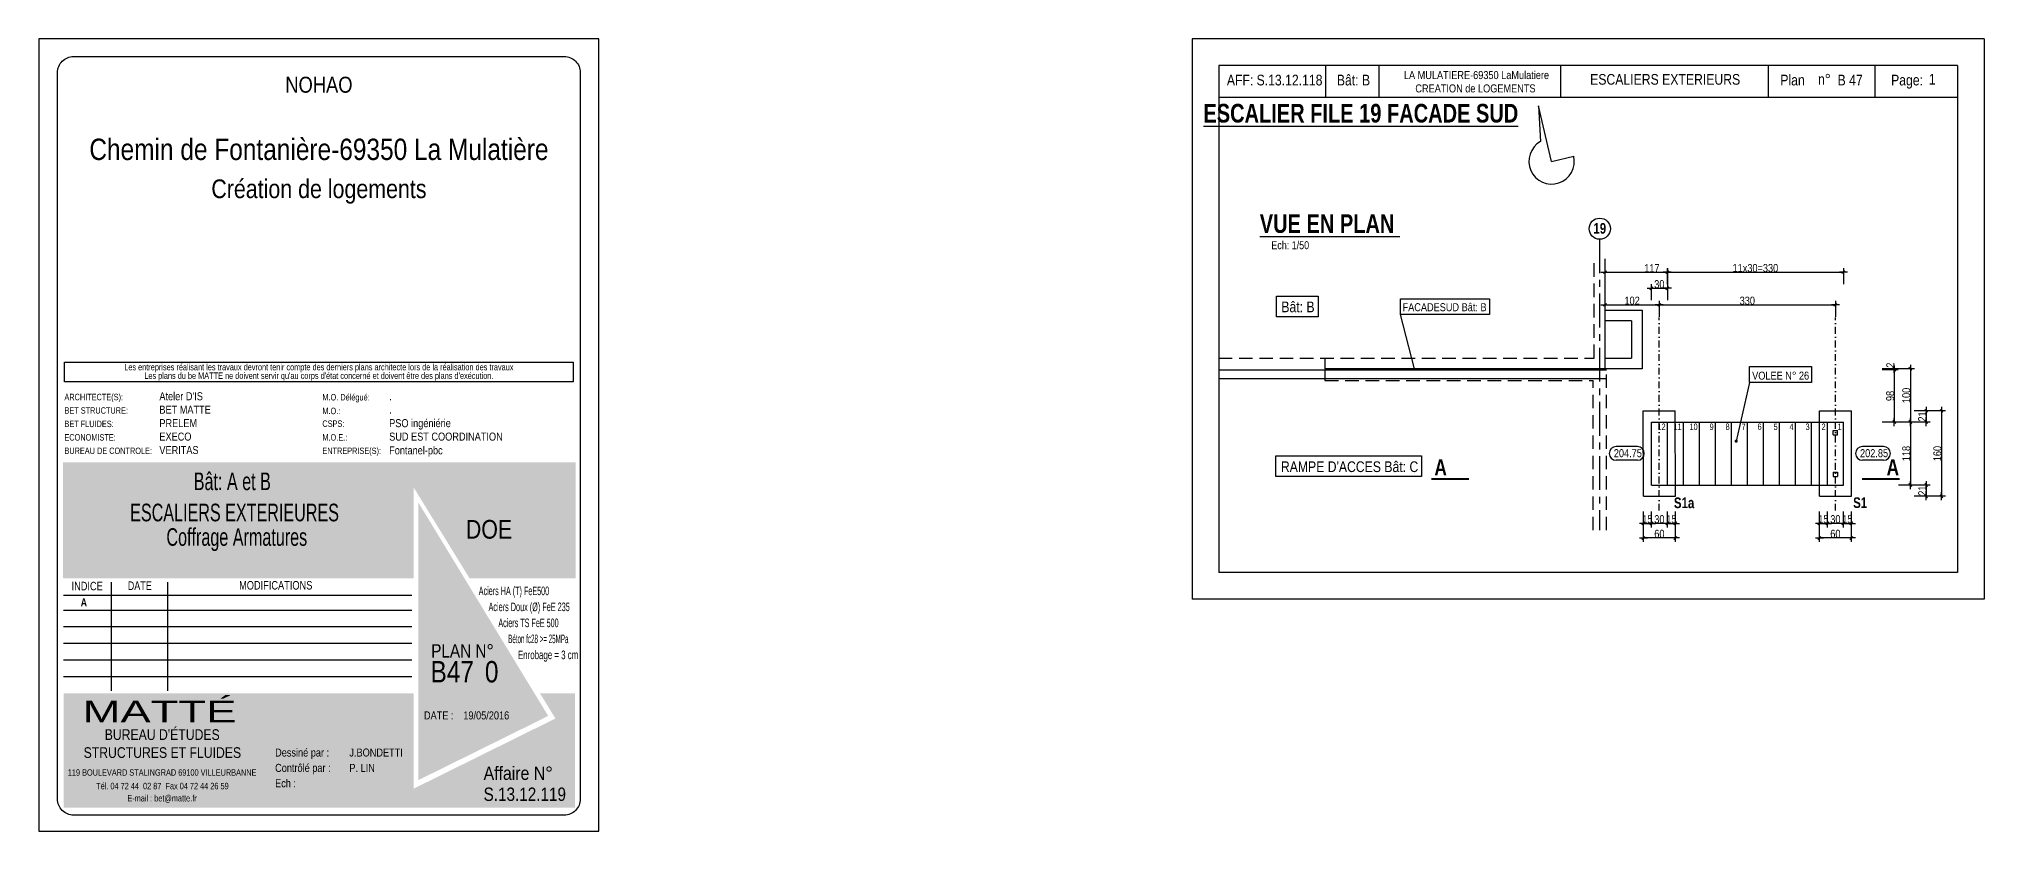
# Model space of a CAD drawing. Header units: millimetres. Extents: x -15218 to -6428, y -10609 to -9124.
# Drawn here: x -15218 to -11571, y -10609 to -9124 of the extents above; entities that cross this region are included whole.
import ezdxf
from ezdxf.enums import TextEntityAlignment as Align

# ---------------------------------------------------------------- set-up
doc = ezdxf.new("R2010")
doc.units = ezdxf.units.MM
for name, pattern in [('AXES', [50.8, 31.75, -6.35, 6.35, -6.35]), ('CACHEx2', [19.05, 12.7, -6.35]), ('TIRETPT2', [12.7, 6.35, -3.175, 0, -3.175])]:
    doc.linetypes.add(name, pattern=pattern)
for name, color, linetype in [('01_cartouche', 7, 'Continuous'), ('01_cote_gen', 4, 'Continuous'), ('01_fenetres', 171, 'Continuous'), ('01_linteaux', 3, 'Continuous'), ('01_murs_coup', 5, 'Continuous'), ('01_texte', 230, 'Continuous'), ('01_tram_axes', 10, 'AXES'), ('AA_COTES', 2, 'Continuous')]:
    doc.layers.add(name, color=color, linetype=linetype)
doc.styles.add('Arial Narrow', font='ARIALN.TTF')
doc.styles.add('arialstyle', font='ARIALN.TTF')
doc.styles.add('cartouche', font='ARIALN.TTF', dxfattribs={"width": 0.01})
doc.styles.add('cartouche1', font='ARIALN.TTF')
doc.styles.add('impact', font='impact.ttf')
doc.styles.add('MATTE_TXT', font='arial.ttf')
doc.styles.add('STYLE2', font='ARIALN.TTF')
doc.styles.add('stylemattecart', font='ARIALN.TTF')
doc.dimstyles.new('JB50', dxfattribs={"dimscale": 0.1, "dimtxt": 150, "dimasz": 15, "dimexe": 0.1, "dimexo": 0.1, "dimgap": 0.09, "dimtad": 1, "dimdec": 1, "dimdsep": 46, "dimtxsty": 'STYLE2', "dimblk1": 'BOND_G', "dimblk2": 'BOND_D', "dimsah": 1, "dimcen": 1.5, "dimdle": 0.01, "dimse1": 1, "dimse2": 1, "dimclrd": 4, "dimclre": 2, "dimclrt": 6, "dimazin": 2, "dimtfac": 2.333333, "dimtdec": 1, "dimtix": 1, "dimtmove": 2, "dimatfit": 3, "dimldrblk": 'BOND_G', "dimfxl": 1, "dimtolj": 1, "dimtzin": 0, "dimarcsym": 0})

# ---------------------------------------------------------------- blocks, each defined once
blk = doc.blocks.new('BOND_G')
at = {"layer": 'AA_COTES', "color": 0}
for p, q in [((5, 0), (-5, 0)), ((1.8, 1.8), (-1.8, -1.8)), ((0, -5), (0, 15))]:
    blk.add_line(p, q, dxfattribs=at)
blk = doc.blocks.new('BOND_D')
at = {"layer": 'AA_COTES', "color": 0}
for p, q in [((5, 0), (-5, 0)), ((-1.8, -1.8), (1.8, 1.8)), ((0, 5), (0, -15))]:
    blk.add_line(p, q, dxfattribs=at)
blk = doc.blocks.new('*D1068')
at = {"layer": '01_cote_gen', "color": 4, "lineweight": -2, "transparency": 16777216}
blk.add_line((-12280.1, -9561.6), (-12166.1, -9561.6), dxfattribs=at)
at = {"layer": 'DEFPOINTS', "color": 0, "transparency": 16777216}
for p in [(-12281.6, -9558.8), (-12164.6, -9561.6), (-12164.6, -9576.7)]:
    blk.add_point(p, dxfattribs=at)
at = {"layer": '01_cote_gen', "color": 4, "lineweight": -2, "transparency": 16777216, "xscale": 1.5, "yscale": 1.5, "zscale": 1.5, "rotation": 180}
blk.add_blockref('BOND_G', (-12281.6, -9561.6), dxfattribs=at)
at = {"layer": '01_cote_gen', "color": 4, "lineweight": -2, "transparency": 16777216, "xscale": 1.5, "yscale": 1.5, "zscale": 1.5}
blk.add_blockref('BOND_D', (-12164.6, -9561.6), dxfattribs=at)
at = {"layer": '01_cote_gen', "color": 6, "transparency": 16777216, "insert": (-12193.5, -9554), "char_height": 15, "attachment_point": 5, "style": 'STYLE2'}
blk.add_mtext('\\A1;117', dxfattribs=at)
blk = doc.blocks.new('*D1069')
at = {"layer": '01_cote_gen', "color": 4, "lineweight": -2, "transparency": 16777216}
blk.add_line((-12193.1, -9591.8), (-12166, -9591.8), dxfattribs=at)
at = {"layer": 'DEFPOINTS', "color": 0, "transparency": 16777216}
for p in [(-12194.6, -9570.6), (-12164.5, -9584.7), (-12164.5, -9591.8)]:
    blk.add_point(p, dxfattribs=at)
at = {"layer": '01_cote_gen', "color": 4, "lineweight": -2, "transparency": 16777216, "xscale": 1.5, "yscale": 1.5, "zscale": 1.5, "rotation": 180}
blk.add_blockref('BOND_G', (-12194.6, -9591.8), dxfattribs=at)
at = {"layer": '01_cote_gen', "color": 4, "lineweight": -2, "transparency": 16777216, "xscale": 1.5, "yscale": 1.5, "zscale": 1.5}
blk.add_blockref('BOND_D', (-12164.5, -9591.8), dxfattribs=at)
at = {"layer": '01_cote_gen', "color": 6, "transparency": 16777216, "insert": (-12179.6, -9584.2), "char_height": 15, "attachment_point": 5, "style": 'STYLE2'}
blk.add_mtext('\\A1;30', dxfattribs=at)
blk = doc.blocks.new('*D1070')
at = {"layer": '01_cote_gen', "color": 4, "lineweight": -2, "transparency": 16777216}
blk.add_line((-12163, -9561.6), (-11836, -9561.6), dxfattribs=at)
at = {"layer": 'DEFPOINTS', "color": 0, "transparency": 16777216}
for p in [(-11834.5, -9561.6), (-12164.5, -9614.5), (-11834.5, -9737.1)]:
    blk.add_point(p, dxfattribs=at)
at = {"layer": '01_cote_gen', "color": 4, "lineweight": -2, "transparency": 16777216, "xscale": 1.5, "yscale": 1.5, "zscale": 1.5, "rotation": 180}
blk.add_blockref('BOND_G', (-12164.5, -9561.6), dxfattribs=at)
at = {"layer": '01_cote_gen', "color": 4, "lineweight": -2, "transparency": 16777216, "xscale": 1.5, "yscale": 1.5, "zscale": 1.5}
blk.add_blockref('BOND_D', (-11834.5, -9561.6), dxfattribs=at)
at = {"layer": '01_cote_gen', "color": 6, "transparency": 16777216, "insert": (-11999.5, -9553.9), "char_height": 15, "attachment_point": 5, "style": 'STYLE2'}
blk.add_mtext('\\A1;11x30=330', dxfattribs=at)
blk = doc.blocks.new('*D1071')
at = {"layer": '01_cote_gen', "color": 4, "lineweight": -2, "transparency": 16777216}
blk.add_line((-11708.8, -9744.1), (-11708.8, -9841.1), dxfattribs=at)
at = {"layer": 'DEFPOINTS', "color": 0, "transparency": 16777216}
for p in [(-12158.2, -9742.6), (-11761.6, -9842.6), (-11708.8, -9842.6)]:
    blk.add_point(p, dxfattribs=at)
at = {"layer": '01_cote_gen', "color": 4, "lineweight": -2, "transparency": 16777216, "xscale": 1.5, "yscale": 1.5, "zscale": 1.5}
for name, p, rotation in [('BOND_G', (-11708.8, -9742.6), 90), ('BOND_D', (-11708.8, -9842.6), 270)]:
    blk.add_blockref(name, p, dxfattribs=dict(at, rotation=rotation))
at = {"layer": '01_cote_gen', "color": 6, "transparency": 16777216, "insert": (-11716.5, -9792.6), "char_height": 15, "attachment_point": 5, "rotation": 90, "style": 'STYLE2'}
blk.add_mtext('\\A1;100', dxfattribs=at)
blk = doc.blocks.new('*D1072')
at = {"layer": '01_cote_gen', "color": 4, "lineweight": -2, "transparency": 16777216}
blk.add_line((-11708.8, -9844.1), (-11708.8, -9959.1), dxfattribs=at)
at = {"layer": 'DEFPOINTS', "color": 0, "transparency": 16777216}
for p in [(-11731.3, -9842.6), (-11731.3, -9960.6), (-11708.8, -9960.6)]:
    blk.add_point(p, dxfattribs=at)
at = {"layer": '01_cote_gen', "color": 4, "lineweight": -2, "transparency": 16777216, "xscale": 1.5, "yscale": 1.5, "zscale": 1.5}
for name, p, rotation in [('BOND_G', (-11708.8, -9842.6), 90), ('BOND_D', (-11708.8, -9960.6), 270)]:
    blk.add_blockref(name, p, dxfattribs=dict(at, rotation=rotation))
at = {"layer": '01_cote_gen', "color": 6, "transparency": 16777216, "insert": (-11716.5, -9901.6), "char_height": 15, "attachment_point": 5, "rotation": 90, "style": 'STYLE2'}
blk.add_mtext('\\A1;118', dxfattribs=at)
blk = doc.blocks.new('*D1073')
at = {"layer": '01_cote_gen', "color": 4, "lineweight": -2, "transparency": 16777216}
for p, q in [((-11739.1, -9741.1), (-11739.1, -9739.6)), ((-11739.1, -9744.6), (-11739.1, -9742.6)), ((-11739.1, -9746.1), (-11739.1, -9747.6))]:
    blk.add_line(p, q, dxfattribs=at)
at = {"layer": 'DEFPOINTS', "color": 0, "transparency": 16777216}
for p in [(-12225.2, -9744.6), (-12198.3, -9742.6), (-11739.1, -9742.6)]:
    blk.add_point(p, dxfattribs=at)
at = {"layer": '01_cote_gen', "color": 4, "lineweight": -2, "transparency": 16777216, "xscale": 1.5, "yscale": 1.5, "zscale": 1.5}
for name, p, rotation in [('BOND_D', (-11739.1, -9742.6), 270), ('BOND_G', (-11739.1, -9744.6), 90)]:
    blk.add_blockref(name, p, dxfattribs=dict(at, rotation=rotation))
at = {"layer": '01_cote_gen', "color": 6, "transparency": 16777216, "insert": (-11746.6, -9735.9), "char_height": 15, "attachment_point": 5, "rotation": 90, "style": 'STYLE2'}
blk.add_mtext('\\A1;2', dxfattribs=at)
blk = doc.blocks.new('*D1074')
at = {"layer": '01_cote_gen', "color": 4, "lineweight": -2, "transparency": 16777216}
blk.add_line((-11739.1, -9746.1), (-11739.1, -9841.1), dxfattribs=at)
at = {"layer": 'DEFPOINTS', "color": 0, "transparency": 16777216}
for p in [(-11761.6, -9744.6), (-11761.6, -9842.6), (-11739.1, -9842.6)]:
    blk.add_point(p, dxfattribs=at)
at = {"layer": '01_cote_gen', "color": 4, "lineweight": -2, "transparency": 16777216, "xscale": 1.5, "yscale": 1.5, "zscale": 1.5}
for name, p, rotation in [('BOND_G', (-11739.1, -9744.6), 90), ('BOND_D', (-11739.1, -9842.6), 270)]:
    blk.add_blockref(name, p, dxfattribs=dict(at, rotation=rotation))
at = {"layer": '01_cote_gen', "color": 6, "transparency": 16777216, "insert": (-11746.7, -9793.6), "char_height": 15, "attachment_point": 5, "rotation": 90, "style": 'STYLE2'}
blk.add_mtext('\\A1;98', dxfattribs=at)
blk = doc.blocks.new('*D1102')
at = {"layer": '01_cote_gen', "color": 4, "lineweight": -2, "transparency": 16777216}
blk.add_line((-12280.1, -9622.7), (-12181.1, -9622.7), dxfattribs=at)
at = {"layer": 'DEFPOINTS', "color": 0, "transparency": 16777216}
for p in [(-12281.6, -9617.1), (-12179.6, -9622.7), (-12179.6, -9646.3)]:
    blk.add_point(p, dxfattribs=at)
at = {"layer": '01_cote_gen', "color": 4, "lineweight": -2, "transparency": 16777216, "xscale": 1.5, "yscale": 1.5, "zscale": 1.5, "rotation": 180}
blk.add_blockref('BOND_G', (-12281.6, -9622.7), dxfattribs=at)
at = {"layer": '01_cote_gen', "color": 4, "lineweight": -2, "transparency": 16777216, "xscale": 1.5, "yscale": 1.5, "zscale": 1.5}
blk.add_blockref('BOND_D', (-12179.6, -9622.7), dxfattribs=at)
at = {"layer": '01_cote_gen', "color": 6, "transparency": 16777216, "insert": (-12230.6, -9615.1), "char_height": 15, "attachment_point": 5, "style": 'STYLE2'}
blk.add_mtext('\\A1;102', dxfattribs=at)
blk = doc.blocks.new('*D1103')
at = {"layer": '01_cote_gen', "color": 4, "lineweight": -2, "transparency": 16777216}
blk.add_line((-12178.1, -9622.7), (-11851, -9622.7), dxfattribs=at)
at = {"layer": 'DEFPOINTS', "color": 0, "transparency": 16777216}
for p in [(-11849.5, -9622.7), (-12179.6, -9645.2), (-11849.5, -9646.3)]:
    blk.add_point(p, dxfattribs=at)
at = {"layer": '01_cote_gen', "color": 4, "lineweight": -2, "transparency": 16777216, "xscale": 1.5, "yscale": 1.5, "zscale": 1.5, "rotation": 180}
blk.add_blockref('BOND_G', (-12179.6, -9622.7), dxfattribs=at)
at = {"layer": '01_cote_gen', "color": 4, "lineweight": -2, "transparency": 16777216, "xscale": 1.5, "yscale": 1.5, "zscale": 1.5}
blk.add_blockref('BOND_D', (-11849.5, -9622.7), dxfattribs=at)
at = {"layer": '01_cote_gen', "color": 6, "transparency": 16777216, "insert": (-12014.6, -9615.1), "char_height": 15, "attachment_point": 5, "style": 'STYLE2'}
blk.add_mtext('\\A1;330', dxfattribs=at)
blk = doc.blocks.new('*D1104')
at = {"layer": '01_cote_gen', "color": 4, "lineweight": -2, "transparency": 16777216}
blk.add_line((-11836, -10032.4), (-11863, -10032.4), dxfattribs=at)
at = {"layer": 'DEFPOINTS', "color": 0, "transparency": 16777216}
for p in [(-11864.5, -9942.9), (-11834.5, -9942.9), (-11864.5, -10032.4)]:
    blk.add_point(p, dxfattribs=at)
at = {"layer": '01_cote_gen', "color": 4, "lineweight": -2, "transparency": 16777216, "xscale": 1.5, "yscale": 1.5, "zscale": 1.5, "rotation": 180}
blk.add_blockref('BOND_D', (-11864.5, -10032.4), dxfattribs=at)
at = {"layer": '01_cote_gen', "color": 4, "lineweight": -2, "transparency": 16777216, "xscale": 1.5, "yscale": 1.5, "zscale": 1.5}
blk.add_blockref('BOND_G', (-11834.5, -10032.4), dxfattribs=at)
at = {"layer": '01_cote_gen', "color": 6, "transparency": 16777216, "insert": (-11849.5, -10024.7), "char_height": 15, "attachment_point": 5, "style": 'STYLE2'}
blk.add_mtext('\\A1;30', dxfattribs=at)
blk = doc.blocks.new('*D1105')
at = {"layer": '01_cote_gen', "color": 4, "lineweight": -2, "transparency": 16777216}
blk.add_line((-11821, -10059.8), (-11878, -10059.8), dxfattribs=at)
at = {"layer": 'DEFPOINTS', "color": 0, "transparency": 16777216}
for p in [(-11879.5, -10041.5), (-11879.5, -10059.8), (-11819.5, -10041.5)]:
    blk.add_point(p, dxfattribs=at)
at = {"layer": '01_cote_gen', "color": 4, "lineweight": -2, "transparency": 16777216, "xscale": 1.5, "yscale": 1.5, "zscale": 1.5, "rotation": 180}
blk.add_blockref('BOND_D', (-11879.5, -10059.8), dxfattribs=at)
at = {"layer": '01_cote_gen', "color": 4, "lineweight": -2, "transparency": 16777216, "xscale": 1.5, "yscale": 1.5, "zscale": 1.5}
blk.add_blockref('BOND_G', (-11819.5, -10059.8), dxfattribs=at)
at = {"layer": '01_cote_gen', "color": 6, "transparency": 16777216, "insert": (-11849.5, -10052.1), "char_height": 15, "attachment_point": 5, "style": 'STYLE2'}
blk.add_mtext('\\A1;60', dxfattribs=at)
blk = doc.blocks.new('*D1106')
at = {"layer": '01_cote_gen', "color": 4, "lineweight": -2, "transparency": 16777216}
for p, q in [((-11836, -10032.4), (-11837.5, -10032.4)), ((-11834.5, -10032.4), (-11819.5, -10032.4)), ((-11818, -10032.4), (-11816.5, -10032.4))]:
    blk.add_line(p, q, dxfattribs=at)
at = {"layer": 'DEFPOINTS', "color": 0, "transparency": 16777216}
for p in [(-11834.5, -9942.9), (-11819.5, -9942.9), (-11819.5, -10032.4)]:
    blk.add_point(p, dxfattribs=at)
at = {"layer": '01_cote_gen', "color": 4, "lineweight": -2, "transparency": 16777216, "xscale": 1.5, "yscale": 1.5, "zscale": 1.5}
blk.add_blockref('BOND_G', (-11834.5, -10032.4), dxfattribs=at)
at = {"layer": '01_cote_gen', "color": 4, "lineweight": -2, "transparency": 16777216, "xscale": 1.5, "yscale": 1.5, "zscale": 1.5, "rotation": 180}
blk.add_blockref('BOND_D', (-11819.5, -10032.4), dxfattribs=at)
at = {"layer": '01_cote_gen', "color": 6, "transparency": 16777216, "insert": (-11827, -10024.7), "char_height": 15, "attachment_point": 5, "style": 'STYLE2'}
blk.add_mtext('\\A1;15', dxfattribs=at)
blk = doc.blocks.new('*D1107')
at = {"layer": '01_cote_gen', "color": 4, "lineweight": -2, "transparency": 16777216}
for p, q in [((-11881, -10032.4), (-11882.5, -10032.4)), ((-11879.5, -10032.4), (-11864.5, -10032.4)), ((-11863, -10032.4), (-11861.5, -10032.4))]:
    blk.add_line(p, q, dxfattribs=at)
at = {"layer": 'DEFPOINTS', "color": 0, "transparency": 16777216}
for p in [(-11879.5, -9942.9), (-11864.5, -9935.7), (-11864.5, -10032.4)]:
    blk.add_point(p, dxfattribs=at)
at = {"layer": '01_cote_gen', "color": 4, "lineweight": -2, "transparency": 16777216, "xscale": 1.5, "yscale": 1.5, "zscale": 1.5}
blk.add_blockref('BOND_G', (-11879.5, -10032.4), dxfattribs=at)
at = {"layer": '01_cote_gen', "color": 4, "lineweight": -2, "transparency": 16777216, "xscale": 1.5, "yscale": 1.5, "zscale": 1.5, "rotation": 180}
blk.add_blockref('BOND_D', (-11864.5, -10032.4), dxfattribs=at)
at = {"layer": '01_cote_gen', "color": 6, "transparency": 16777216, "insert": (-11872, -10024.7), "char_height": 15, "attachment_point": 5, "style": 'STYLE2'}
blk.add_mtext('\\A1;15', dxfattribs=at)
blk = doc.blocks.new('*D1108')
at = {"layer": '01_cote_gen', "color": 4, "lineweight": -2, "transparency": 16777216}
blk.add_line((-12166, -10032.4), (-12193, -10032.4), dxfattribs=at)
at = {"layer": 'DEFPOINTS', "color": 0, "transparency": 16777216}
for p in [(-12194.5, -9942.9), (-12164.5, -9942.9), (-12194.5, -10032.4)]:
    blk.add_point(p, dxfattribs=at)
at = {"layer": '01_cote_gen', "color": 4, "lineweight": -2, "transparency": 16777216, "xscale": 1.5, "yscale": 1.5, "zscale": 1.5, "rotation": 180}
blk.add_blockref('BOND_D', (-12194.5, -10032.4), dxfattribs=at)
at = {"layer": '01_cote_gen', "color": 4, "lineweight": -2, "transparency": 16777216, "xscale": 1.5, "yscale": 1.5, "zscale": 1.5}
blk.add_blockref('BOND_G', (-12164.5, -10032.4), dxfattribs=at)
at = {"layer": '01_cote_gen', "color": 6, "transparency": 16777216, "insert": (-12179.5, -10024.7), "char_height": 15, "attachment_point": 5, "style": 'STYLE2'}
blk.add_mtext('\\A1;30', dxfattribs=at)
blk = doc.blocks.new('*D1109')
at = {"layer": '01_cote_gen', "color": 4, "lineweight": -2, "transparency": 16777216}
blk.add_line((-12151, -10059.8), (-12208, -10059.8), dxfattribs=at)
at = {"layer": 'DEFPOINTS', "color": 0, "transparency": 16777216}
for p in [(-12209.5, -10041.5), (-12209.5, -10059.8), (-12149.5, -10041.5)]:
    blk.add_point(p, dxfattribs=at)
at = {"layer": '01_cote_gen', "color": 4, "lineweight": -2, "transparency": 16777216, "xscale": 1.5, "yscale": 1.5, "zscale": 1.5, "rotation": 180}
blk.add_blockref('BOND_D', (-12209.5, -10059.8), dxfattribs=at)
at = {"layer": '01_cote_gen', "color": 4, "lineweight": -2, "transparency": 16777216, "xscale": 1.5, "yscale": 1.5, "zscale": 1.5}
blk.add_blockref('BOND_G', (-12149.5, -10059.8), dxfattribs=at)
at = {"layer": '01_cote_gen', "color": 6, "transparency": 16777216, "insert": (-12179.5, -10052.1), "char_height": 15, "attachment_point": 5, "style": 'STYLE2'}
blk.add_mtext('\\A1;60', dxfattribs=at)
blk = doc.blocks.new('*D1110')
at = {"layer": '01_cote_gen', "color": 4, "lineweight": -2, "transparency": 16777216}
for p, q in [((-12166, -10032.4), (-12167.5, -10032.4)), ((-12164.5, -10032.4), (-12149.5, -10032.4)), ((-12148, -10032.4), (-12146.5, -10032.4))]:
    blk.add_line(p, q, dxfattribs=at)
at = {"layer": 'DEFPOINTS', "color": 0, "transparency": 16777216}
for p in [(-12164.5, -9942.9), (-12149.5, -9942.9), (-12149.5, -10032.4)]:
    blk.add_point(p, dxfattribs=at)
at = {"layer": '01_cote_gen', "color": 4, "lineweight": -2, "transparency": 16777216, "xscale": 1.5, "yscale": 1.5, "zscale": 1.5}
blk.add_blockref('BOND_G', (-12164.5, -10032.4), dxfattribs=at)
at = {"layer": '01_cote_gen', "color": 4, "lineweight": -2, "transparency": 16777216, "xscale": 1.5, "yscale": 1.5, "zscale": 1.5, "rotation": 180}
blk.add_blockref('BOND_D', (-12149.5, -10032.4), dxfattribs=at)
at = {"layer": '01_cote_gen', "color": 6, "transparency": 16777216, "insert": (-12157, -10024.7), "char_height": 15, "attachment_point": 5, "style": 'STYLE2'}
blk.add_mtext('\\A1;15', dxfattribs=at)
blk = doc.blocks.new('*D1111')
at = {"layer": '01_cote_gen', "color": 4, "lineweight": -2, "transparency": 16777216}
for p, q in [((-12211, -10032.4), (-12212.5, -10032.4)), ((-12209.5, -10032.4), (-12194.5, -10032.4)), ((-12193, -10032.4), (-12191.5, -10032.4))]:
    blk.add_line(p, q, dxfattribs=at)
at = {"layer": 'DEFPOINTS', "color": 0, "transparency": 16777216}
for p in [(-12209.5, -9942.9), (-12194.5, -9935.7), (-12194.5, -10032.4)]:
    blk.add_point(p, dxfattribs=at)
at = {"layer": '01_cote_gen', "color": 4, "lineweight": -2, "transparency": 16777216, "xscale": 1.5, "yscale": 1.5, "zscale": 1.5}
blk.add_blockref('BOND_G', (-12209.5, -10032.4), dxfattribs=at)
at = {"layer": '01_cote_gen', "color": 4, "lineweight": -2, "transparency": 16777216, "xscale": 1.5, "yscale": 1.5, "zscale": 1.5, "rotation": 180}
blk.add_blockref('BOND_D', (-12194.5, -10032.4), dxfattribs=at)
at = {"layer": '01_cote_gen', "color": 6, "transparency": 16777216, "insert": (-12202, -10024.7), "char_height": 15, "attachment_point": 5, "style": 'STYLE2'}
blk.add_mtext('\\A1;15', dxfattribs=at)
blk = doc.blocks.new('*D1112')
at = {"layer": '01_cote_gen', "color": 4, "lineweight": -2, "transparency": 16777216}
blk.add_line((-11679.2, -9823.1), (-11679.2, -9841.1), dxfattribs=at)
at = {"layer": 'DEFPOINTS', "color": 0, "transparency": 16777216}
for p in [(-11844.5, -9821.6), (-11844.5, -9842.6), (-11679.2, -9842.6)]:
    blk.add_point(p, dxfattribs=at)
at = {"layer": '01_cote_gen', "color": 4, "lineweight": -2, "transparency": 16777216, "xscale": 1.5, "yscale": 1.5, "zscale": 1.5}
for name, p, rotation in [('BOND_G', (-11679.2, -9821.6), 90), ('BOND_D', (-11679.2, -9842.6), 270)]:
    blk.add_blockref(name, p, dxfattribs=dict(at, rotation=rotation))
at = {"layer": '01_cote_gen', "color": 6, "transparency": 16777216, "insert": (-11686.7, -9832.1), "char_height": 15, "attachment_point": 5, "rotation": 90, "style": 'STYLE2'}
blk.add_mtext('\\A1;21', dxfattribs=at)
blk = doc.blocks.new('*D1113')
at = {"layer": '01_cote_gen', "color": 4, "lineweight": -2, "transparency": 16777216}
blk.add_line((-11679.2, -9962.1), (-11679.2, -9980.1), dxfattribs=at)
at = {"layer": 'DEFPOINTS', "color": 0, "transparency": 16777216}
for p in [(-11839.4, -9960.6), (-11839.4, -9981.6), (-11679.2, -9981.6)]:
    blk.add_point(p, dxfattribs=at)
at = {"layer": '01_cote_gen', "color": 4, "lineweight": -2, "transparency": 16777216, "xscale": 1.5, "yscale": 1.5, "zscale": 1.5}
for name, p, rotation in [('BOND_G', (-11679.2, -9960.6), 90), ('BOND_D', (-11679.2, -9981.6), 270)]:
    blk.add_blockref(name, p, dxfattribs=dict(at, rotation=rotation))
at = {"layer": '01_cote_gen', "color": 6, "transparency": 16777216, "insert": (-11686.7, -9971.1), "char_height": 15, "attachment_point": 5, "rotation": 90, "style": 'STYLE2'}
blk.add_mtext('\\A1;21', dxfattribs=at)
blk = doc.blocks.new('*D1114')
at = {"layer": '01_cote_gen', "color": 4, "lineweight": -2, "transparency": 16777216}
blk.add_line((-11650.5, -9823.1), (-11650.5, -9980.1), dxfattribs=at)
at = {"layer": 'DEFPOINTS', "color": 0, "transparency": 16777216}
for p in [(-11671.7, -9821.6), (-11671.7, -9981.6), (-11650.5, -9981.6)]:
    blk.add_point(p, dxfattribs=at)
at = {"layer": '01_cote_gen', "color": 4, "lineweight": -2, "transparency": 16777216, "xscale": 1.5, "yscale": 1.5, "zscale": 1.5}
for name, p, rotation in [('BOND_G', (-11650.5, -9821.6), 90), ('BOND_D', (-11650.5, -9981.6), 270)]:
    blk.add_blockref(name, p, dxfattribs=dict(at, rotation=rotation))
at = {"layer": '01_cote_gen', "color": 6, "transparency": 16777216, "insert": (-11658.2, -9901.6), "char_height": 15, "attachment_point": 5, "rotation": 90, "style": 'STYLE2'}
blk.add_mtext('\\A1;160', dxfattribs=at)

msp = doc.modelspace()

# ---------------------------------------------------------------- hatches: boundary and pattern name
at = {"layer": '01_cartouche', "linetype": 'Continuous'}
h = msp.add_hatch(color=9, dxfattribs=at)
h.dxf.hatch_style = 2
h.paths.add_polyline_path([(-14211.26, -9917.97), (-15172.51, -9917.97), (-15172.51, -10135.47), (-14515.01, -10135.47), (-14515.01, -9965.16), (-14410.2, -10135.47), (-14211.26, -10135.47)])
h.paths.add_polyline_path([(-15118.67, -9939.22), (-14575.58, -9939.22), (-14575.58, -10110.85), (-15118.67, -10110.85)], flags=24)
h.paths.add_polyline_path([(-14391.61, -10018.46), (-14272.65, -10018.46), (-14272.65, -10000.46), (-14391.61, -10000.46)], flags=24)
h.paths.add_polyline_path([(-14392.37, -9999.56), (-14273.41, -9999.56), (-14273.41, -9981.56), (-14392.37, -9981.56)], flags=24)
h.paths.add_polyline_path([(-14393.94, -9984.35), (-14232.5, -9984.35), (-14232.5, -9956.93), (-14393.94, -9956.93)], flags=24)
h.paths.add_polyline_path([(-14393.94, -9962.42), (-14252.73, -9962.42), (-14252.73, -9934.99), (-14393.94, -9934.99)], flags=24)
h = msp.add_hatch(color=1, dxfattribs=at)
h.dxf.hatch_style = 2
h.paths.add_polyline_path([(-14506.12, -9993.61), (-14506.12, -10513.76), (-14262.79, -10393.47)])
h.paths.add_polyline_path([(-14486.57, -10344.94), (-14358.51, -10343.88), (-14358.82, -10305.77), (-14486.88, -10306.82)], flags=24)
h.paths.add_polyline_path([(-14494.23, -10406.76), (-14237.85, -10405.45), (-14238.16, -10344.18), (-14494.55, -10345.49)], flags=9)
h = msp.add_hatch(color=8, dxfattribs=at)
h.dxf.hatch_style = 2
h.paths.add_polyline_path([(-14212.67, -10350.78), (-14278.39, -10350.78), (-14249.3, -10398.2), (-14514.8, -10529.69), (-14514.8, -10350.78), (-15171.11, -10350.78), (-15171.11, -10565.65), (-14212.67, -10565.65)])
h.paths.add_polyline_path([(-14369.75, -10520.17), (-14227.64, -10520.17), (-14227.64, -10481.42), (-14369.75, -10481.42)], flags=24)
h.paths.add_polyline_path([(-15166.99, -10408.25), (-14805.5, -10408.25), (-14805.5, -10562.26), (-15166.99, -10562.26)], flags=24)
h.paths.add_polyline_path([(-15145.96, -10415.95), (-14602.67, -10415.95), (-14602.67, -10354.45), (-15145.96, -10354.45)], flags=24)
h.paths.add_polyline_path([(-14727.64, -10473.78), (-14672.49, -10473.78), (-14672.49, -10442.88), (-14727.64, -10442.88)], flags=24)
h.paths.add_polyline_path([(-14370.88, -10558.99), (-14224.32, -10558.99), (-14224.32, -10520.69), (-14370.88, -10520.69)], flags=24)
h.paths.add_polyline_path([(-14624.77, -10554.27), (-14570.07, -10554.27), (-14570.07, -10523.36), (-14624.77, -10523.36)], flags=24)
h.paths.add_polyline_path([(-14626.49, -10516.64), (-14571.79, -10516.64), (-14571.79, -10485.73), (-14626.49, -10485.73)], flags=24)
h.paths.add_polyline_path([(-14725.45, -10553.99), (-14666.59, -10553.99), (-14666.59, -10523.08), (-14725.45, -10523.08)], flags=24)
h.paths.add_polyline_path([(-14718.26, -10515.63), (-14666.03, -10515.63), (-14666.03, -10484.72), (-14718.26, -10484.72)], flags=24)
h.paths.add_polyline_path([(-14627.61, -10436.8), (-14575.95, -10436.8), (-14575.95, -10405.89), (-14627.61, -10405.89)], flags=24)
h.paths.add_polyline_path([(-14715.3, -10434.3), (-14668.36, -10434.3), (-14668.36, -10403.39), (-14715.3, -10403.39)], flags=24)
h.paths.add_polyline_path([(-14729.99, -10395.48), (-14666.97, -10395.48), (-14666.97, -10364.57), (-14729.99, -10364.57)], flags=8)
h.paths.add_polyline_path([(-14626.28, -10396.27), (-14579, -10396.27), (-14579, -10365.36), (-14626.28, -10365.36)], flags=24)
h.paths.add_polyline_path([(-14625.34, -10475.85), (-14573.11, -10475.85), (-14573.11, -10444.94), (-14625.34, -10444.94)], flags=24)

# ---------------------------------------------------------------- linework, layer by layer
at = {"layer": '01_cartouche', "color": 254, "linetype": 'Continuous'}
for p, q in [((-15171.26, -10166.99), (-14518.68, -10166.99)), ((-15082.36, -10142.68), (-15082.36, -10346.09)), ((-14976.76, -10142.68), (-14976.76, -10346.09)), ((-15171.26, -10194.87), (-14518.68, -10194.87)), ((-15171.26, -10225.98), (-14518.68, -10225.98)), ((-15171.26, -10257.09), (-14518.68, -10257.09)), ((-15171.26, -10288.19), (-14518.68, -10288.19)), ((-15171.26, -10319.3), (-14518.68, -10319.3))]:
    msp.add_line(p, q, dxfattribs=at)
at = {"layer": '01_cartouche', "linetype": 'Continuous'}
msp.add_lwpolyline([(-14167.69, -10609.3), (-14167.69, -9124.3), (-15217.69, -9124.3), (-15217.69, -10609.3)], close=True, dxfattribs=at)
at = {"layer": '01_cartouche', "color": 7, "linetype": 'Continuous'}
msp.add_lwpolyline([(-14202.69, -10549.3, -0.4142136), (-14232.69, -10579.3), (-15152.68, -10579.3, -0.4142136), (-15182.68, -10549.3), (-15182.68, -9187.3, -0.4142136), (-15152.68, -9157.3), (-14232.69, -9157.3, -0.4142136), (-14202.69, -9187.3), (-14202.69, -10549.3)], format="xyb", dxfattribs=at)
at = {"layer": '01_cartouche', "color": 7}
msp.add_lwpolyline([(-14215.75, -9767.02), (-15169.85, -9767.02), (-15169.85, -9729.97), (-14215.75, -9729.97)], close=True, dxfattribs=at)
at = {"layer": '01_fenetres', "ltscale": 30}
for p, q in [((-13005.69, -9174.3), (-13005.69, -10124.3)), ((-11620.69, -9174.3), (-13005.69, -9174.3)), ((-12805.69, -9174.3), (-12805.69, -9234.3)), ((-12705.19, -9174.3), (-12705.19, -9234.3)), ((-12365.01, -9174.3), (-12365.01, -9234.3)), ((-11974.82, -9234.3), (-11974.82, -9174.3)), ((-11774.82, -9234.3), (-11774.82, -9174.3)), ((-11620.69, -9174.3), (-11620.69, -10124.3)), ((-11620.69, -9234.3), (-13005.69, -9234.3)), ((-11620.69, -10124.3), (-13005.69, -10124.3))]:
    msp.add_line(p, q, dxfattribs=at)
at = {"layer": '01_linteaux', "linetype": 'CACHEx2', "ltscale": 2}
for p, q in [((-12301.58, -9722.59), (-12301.58, -9535.42)), ((-13005.69, -9722.59), (-12301.58, -9722.59)), ((-12806.58, -9764.59), (-12303.61, -9764.59)), ((-12303.44, -10045.29), (-12303.61, -9764.59)), ((-12278.44, -10045.29), (-12278.63, -9744.59))]:
    msp.add_line(p, q, dxfattribs=at)
at = {"layer": '01_murs_coup', "color": 2, "ltscale": 2}
for p, q in [((-12281.58, -9536.29), (-12281.58, -9742.59)), ((-12281.58, -9632.59), (-12211.58, -9632.59)), ((-12231.58, -9652.59), (-12281.58, -9652.59)), ((-12231.67, -9652.6), (-12231.67, -9722.6)), ((-12231.67, -9652.6), (-12231.67, -9722.6)), ((-12211.58, -9632.59), (-12211.58, -9742.59)), ((-12806.58, -9722.59), (-12806.58, -9742.59)), ((-12281.58, -9722.59), (-12231.58, -9722.59)), ((-13005.69, -9744.59), (-12806.58, -9744.59)), ((-13005.69, -9760.59), (-12278.63, -9760.59)), ((-12211.47, -9742.6), (-12806.67, -9742.6)), ((-12211.47, -9742.6), (-12806.67, -9742.6)), ((-12806.58, -9744.59), (-12806.58, -9764.59)), ((-12806.58, -9744.59), (-12278.63, -9744.59))]:
    msp.add_line(p, q, dxfattribs=at)
at = {"layer": '01_murs_coup', "color": 2, "linetype": 'TIRETPT2', "ltscale": 2}
for p, q in [((-12179.58, -10008.46), (-12179.58, -9646.31)), ((-11849.55, -10008.46), (-11849.55, -9646.31))]:
    msp.add_line(p, q, dxfattribs=at)
at = {"layer": '01_texte', "ltscale": 30}
for p, q in [((-13055.69, -9124.3), (-13055.69, -10174.3)), ((-11570.69, -9124.3), (-13055.69, -9124.3)), ((-11570.69, -9124.3), (-11570.69, -10174.3)), ((-11570.69, -9124.3), (-11570.69, -10174.3)), ((-11570.69, -10174.3), (-13055.69, -10174.3))]:
    msp.add_line(p, q, dxfattribs=at)
at = {"layer": '01_texte'}
for p, q in [((-12381.57, -9353.79), (-12405.94, -9249.51)), ((-12405.94, -9249.51), (-12402.28, -9316.61)), ((-12381.57, -9353.79), (-12340.13, -9344.11)), ((-12638.7, -9742.6), (-12665.01, -9640.82)), ((-12010.74, -9768.21), (-12035.5, -9878.2)), ((-12209.61, -9821.61), (-12149.61, -9821.61)), ((-12209.51, -9981.61), (-12209.61, -9821.61)), ((-12194.56, -9842.61), (-11834.56, -9842.61)), ((-12194.49, -9960.61), (-12194.56, -9842.61)), ((-12164.49, -9960.61), (-12164.56, -9842.61)), ((-12149.51, -9981.61), (-12149.61, -9821.61)), ((-12134.49, -9960.59), (-12134.56, -9842.59)), ((-12104.49, -9960.57), (-12104.56, -9842.57)), ((-12074.49, -9960.55), (-12074.56, -9842.55)), ((-12044.49, -9960.53), (-12044.56, -9842.53)), ((-12014.49, -9960.51), (-12014.56, -9842.51)), ((-11984.49, -9960.49), (-11984.56, -9842.49)), ((-11954.49, -9960.47), (-11954.56, -9842.47)), ((-11924.49, -9960.46), (-11924.56, -9842.46)), ((-11894.49, -9960.44), (-11894.56, -9842.44)), ((-11879.58, -9821.61), (-11819.58, -9821.61)), ((-11879.48, -9981.61), (-11879.58, -9821.61)), ((-11864.49, -9960.42), (-11864.56, -9842.61)), ((-11834.49, -9960.61), (-11834.56, -9842.61)), ((-11819.48, -9981.61), (-11819.58, -9821.61)), ((-11853.55, -9866.61), (-11853.55, -9858.61)), ((-11853.55, -9858.61), (-11845.55, -9858.61)), ((-11853.55, -9866.61), (-11845.55, -9866.61)), ((-11845.55, -9866.61), (-11845.55, -9858.61)), ((-12220.77, -9888.28), (-12260.47, -9888.28)), ((-12220.77, -9914.2), (-12260.47, -9914.2)), ((-11759.16, -9888.28), (-11798.86, -9888.28)), ((-11759.16, -9914.2), (-11798.86, -9914.2)), ((-11853.55, -9936.61), (-11845.55, -9936.61)), ((-11853.55, -9936.61), (-11853.55, -9944.61)), ((-11853.55, -9944.61), (-11845.55, -9944.61)), ((-11845.55, -9936.61), (-11845.55, -9944.61)), ((-12209.51, -9981.61), (-12149.51, -9981.61)), ((-12194.49, -9960.61), (-11834.49, -9960.61)), ((-11879.48, -9981.61), (-11819.48, -9981.61))]:
    msp.add_line(p, q, dxfattribs=at)
for points in [[(-12897.49, -9606.31), (-12819.5, -9606.31), (-12819.5, -9645.28), (-12897.49, -9645.28)], [(-12665.01, -9611.25), (-12498.08, -9611.25), (-12498.08, -9640.82), (-12665.01, -9640.82)], [(-12010.74, -9738.64), (-11894.33, -9738.64), (-11894.33, -9768.21), (-12010.74, -9768.21)], [(-12898.31, -9905.89), (-12625.73, -9905.89), (-12625.73, -9944.87), (-12898.31, -9944.87)]]:
    msp.add_lwpolyline(points, close=True, dxfattribs=at)
at = {"layer": '01_texte', "const_width": 3}
msp.add_lwpolyline([(-12037, -9878.2, 1), (-12034, -9878.2, 1)], format="xyb", close=True, dxfattribs=at)
at = {"layer": '01_texte', "const_width": 4}
for points in [[(-12536.49, -9949.3), (-12607.11, -9949.3)], [(-11729.11, -9949.3), (-11799.73, -9949.3)]]:
    msp.add_lwpolyline(points, dxfattribs=at)
at = {"layer": '01_texte'}
msp.add_circle((-12291.26, -9480.14), 19.86, dxfattribs=at)
for centre, radius, start, end in [((-12381.57, -9353.79), 42.56, 119.12103, 13.15202), ((-12260.47, -9901.24), 12.96, 90, 270), ((-12220.77, -9901.24), 12.96, 270, 90), ((-11798.86, -9901.24), 12.96, 90, 270), ((-11759.16, -9901.24), 12.96, 270, 90)]:
    msp.add_arc(centre, radius, start, end, dxfattribs=at)
at = {"layer": '01_tram_axes', "ltscale": 2}
msp.add_line((-12291.58, -9499.99), (-12291.58, -10045.29), dxfattribs=at)

# ---------------------------------------------------------------- texts
at = {"layer": '01_cartouche', "color": 7}
for s, height, style, p in [('NOHAO', 30, 'stylemattecart', (-14692.69, -9210.17)), ('Chemin de Fontanière-69350 La Mulatière', 40, 'arialstyle', (-14692.69, -9330.16)), ('Création de logements', 35, 'arialstyle', (-14692.69, -9409.28))]:
    msp.add_text(s, height=height, dxfattribs=dict(at, style=style)).set_placement(p, align=Align.MIDDLE)
at = {"layer": '01_cartouche', "color": 7, "style": 'stylemattecart'}
for s, p in [('Les entreprises réalisant les travaux devront tenir compte des derniers plans architecte lors de la réalisation des travaux', (-14692.8, -9739.54)), ("Les plans du be MATTE ne doivent servir qu'au corps d'état concerné et doivent être des plans d'exécution.", (-14692.8, -9755.58))]:
    msp.add_text(s, height=12, dxfattribs=at).set_placement(p, align=Align.MIDDLE_CENTER)
at = {"layer": '01_cartouche', "color": 252}
for s, style, p in [('ARCHITECTE(S):', 'cartouche', (-15169.85, -9801.58)), ('M.O. Délégué:', 'cartouche1', (-14686.21, -9802.04)), ('BET STRUCTURE:', 'cartouche', (-15169.85, -9826.79)), ('BET FLUIDES:', 'cartouche', (-15169.85, -9852)), ('CSPS:', 'cartouche1', (-14686.21, -9851.54)), ('M.O.:', 'cartouche1', (-14686.21, -9827.71)), ('ECONOMISTE:', 'cartouche', (-15169.85, -9877.21)), ('M.O.E.:', 'cartouche1', (-14686.21, -9877.21)), ('BUREAU DE CONTROLE:', 'cartouche', (-15169.85, -9902.43)), ('ENTREPRISE(S):', 'cartouche1', (-14686.21, -9902.43))]:
    msp.add_text(s, height=12, dxfattribs=dict(at, style=style)).set_placement(p)
at = {"layer": '01_cartouche', "color": 7}
for s, height, style, p in [("Ateler D'IS", 15, 'cartouche1', (-14991.81, -9801.67)), ('.', 15, 'cartouche1', (-14560.98, -9801.67)), ('BET MATTE', 15, 'cartouche1', (-14991.81, -9826.88)), ('PRELEM', 15, 'cartouche1', (-14991.81, -9852.09)), ('PSO ingéniérie', 15, 'cartouche1', (-14560.98, -9852.09)), ('.', 15, 'cartouche1', (-14560.98, -9826.88)), ('EXECO', 15, 'cartouche1', (-14991.81, -9877.3)), ('SUD EST COORDINATION', 15, 'cartouche1', (-14560.98, -9877.3)), ('VERITAS', 15, 'cartouche1', (-14991.81, -9902.52)), ('Fontanel-pbc', 15, 'cartouche1', (-14560.98, -9903.05)), ('DOE', 35, 'stylemattecart', (-14417.22, -10061.07)), ('Dessiné par :', 15, 'cartouche', (-14774.83, -10469.54)), ('J.BONDETTI', 15, 'cartouche', (-14635.6, -10469.54)), ('119 BOULEVARD STALINGRAD 69100 VILLEURBANNE', 12, 'arialstyle', (-15163.46, -10505.46)), ('Contrôlé par :', 15, 'cartouche', (-14774.83, -10498.34)), ('P. LIN', 15, 'cartouche', (-14635.6, -10498.34)), ('Tél. 04 72 44  02 87  Fax 04 72 44 26 59', 12, 'arialstyle', (-15110.32, -10530.85)), ('Ech :  ', 15, 'cartouche', (-14774.83, -10527.14)), ('S.13.12.119', 25, 'stylemattecart', (-14383.96, -10552.71)), ('E-mail : bet@matte.fr', 12, 'arialstyle', (-15051.92, -10553.73))]:
    msp.add_text(s, height=height, dxfattribs=dict(at, style=style)).set_placement(p)
at = {"layer": '01_cartouche', "color": 7, "style": 'stylemattecart', "width": 0.8}
for s, p in [('Bât: A et B  ', (-14846.66, -9952.89)), ('ESCALIERS EXTERIEURES ', (-14846.66, -10012.08)), ('Coffrage Armatures', (-14846.66, -10062.15))]:
    msp.add_text(s, height=33, dxfattribs=at).set_placement(p, align=Align.MIDDLE)
at = {"layer": '01_cartouche', "color": 7}
for s, height, style, width, p, p2 in [('INDICE', 16, 'arialstyle', 0.941138, (-15156.41, -10158.01), (-15097.96, -10158.01)), ('DATE', 16, 'arialstyle', 0.922192, (-15051.09, -10157.29), (-15006.02, -10157.29)), ('MODIFICATIONS', 16, 'arialstyle', 0.943218, (-14842.34, -10156.5), (-14705, -10156.5)), ('Aciers HA (T) FeE500', 16, 'arialstyle', 0.736706, (-14393.05, -10166.96), (-14260.99, -10166.96)), ('Aciers Doux (Ø) FeE 235', 16, 'arialstyle', 0.743781, (-14374.65, -10196.96), (-14222.35, -10196.96)), ('Aciers TS FeE 500', 16, 'arialstyle', 0.734281, (-14356.24, -10226.96), (-14243.28, -10226.96)), ('Béton fc28 >= 25MPa', 16, 'arialstyle', 0.636983, (-14337.83, -10256.96), (-14224.88, -10256.96)), ('Enrobage = 3 cm', 16, 'arialstyle', 0.806177, (-14319.43, -10286.96), (-14206.47, -10286.96)), ('Affaire N°', 25, 'stylemattecart', 1.037116, (-14383.96, -10513.31), (-14253.93, -10513.31))]:
    msp.add_text(s, height=height, dxfattribs=dict(at, style=style, width=width)).set_placement(p, p2, align=Align.FIT)
at = {"layer": '01_cartouche', "color": 255}
for s, height, style, p in [('PLAN N°', 25, 'arialstyle', (-14482.12, -10283.9)), ('B47', 40, 'arialstyle', (-14483.46, -10330.55)), ('0', 40, 'arialstyle', (-14381.5, -10330.55)), ('DATE :', 15, 'cartouche', (-14495.71, -10399.93)), ('19/05/2016', 15, 'arialstyle', (-14421.92, -10399.93)), ("BUREAU D'ÉTUDES", 20, 'arialstyle', (-15094.32, -10438.43)), ('STRUCTURES ET FLUIDES', 20, 'arialstyle', (-15133.8, -10472.12))]:
    msp.add_text(s, height=height, dxfattribs=dict(at, style=style)).set_placement(p)
at = {"layer": '01_cartouche', "color": 255, "style": 'arialstyle', "width": 1.812358}
msp.add_text('MATTÉ', height=41, dxfattribs=at).set_placement((-15135.71, -10405.7), (-14847.25, -10405.7), align=Align.FIT)
at = {"layer": '01_texte', "style": 'STYLE2'}
for s, height, p in [('Bât: B', 20, (-12784.23, -9211.45)), ('LA MULATIERE-69350 LaMulatiere', 15, (-12658.49, -9199.58)), ('ESCALIERS EXTERIEURS', 20, (-12309.27, -9210.14)), ('Plan', 20, (-11952.77, -9211.45)), ('n%%D', 20, (-11882.09, -9210.01)), ('1', 20, (-11674.42, -9210.01)), ('AFF:', 20, (-12990.39, -9211.45)), ('S.13.12.118', 20, (-12934.73, -9211.45)), ('CREATION de LOGEMENTS', 15, (-12637.01, -9224.58)), (' B 47', 20, (-11851.75, -9211.45)), ('Page:', 20, (-11745.1, -9211.45)), ('Bât: B', 20, (-12888.32, -9636.66)), ("RAMPE D'ACCES Bât: C", 20, (-12889.14, -9936.24))]:
    msp.add_text(s, height=height, dxfattribs=at).set_placement(p)
at = {"layer": '01_texte'}
for s, height, style, p in [('%%UESCALIER FILE 19 FACADE SUD', 35, 'impact', (-12739.26, -9291.57)), ('%%UVUE EN PLAN ', 35, 'impact', (-12797.3, -9498.45)), ('19', 20, 'impact', (-12291.21, -9495.42)), ('FACADESUD Bât: B', 15, 'Arial Narrow', (-12582.2, -9639.26)), ('VOLEE N° 26', 15, 'Arial Narrow', (-11952.15, -9767.57)), ('A', 30, 'impact', (-12589.64, -9951.23)), ('204.75', 15, 'Arial Narrow', (-12238.61, -9912.89)), ('202.85', 15, 'Arial Narrow', (-11777, -9912.89)), ('A', 30, 'impact', (-11741.85, -9951.23)), ('S1a', 20, 'impact', (-12133.15, -10009.89)), ('S1', 20, 'impact', (-11803.12, -10009.68)), ('A', 15, 'impact', (-15133.41, -10192.27))]:
    msp.add_text(s, height=height, dxfattribs=dict(at, style=style)).set_placement(p, align=Align.BOTTOM_CENTER)
at = {"layer": '01_texte', "style": 'MATTE_TXT', "width": 0.8}
msp.add_text('Ech: 1/50', height=15, dxfattribs=at).set_placement((-12871.6, -9522.99), align=Align.BOTTOM_CENTER)
at = {"layer": '01_texte', "style": 'STYLE2', "width": 0.8}
for s, p in [('12', (-12167.8, -9857.31)), ('11', (-12137.8, -9857.31)), ('10', (-12107.8, -9857.31)), ('9', (-12077.8, -9857.31)), ('8', (-12047.8, -9857.31)), ('7', (-12017.8, -9857.31)), ('6', (-11987.8, -9857.31)), ('5', (-11957.8, -9857.31)), ('4', (-11927.8, -9857.31)), ('3', (-11897.8, -9857.31)), ('2', (-11867.8, -9857.31)), ('1', (-11837.8, -9857.31))]:
    msp.add_text(s, height=12, dxfattribs=at).set_placement(p, align=Align.RIGHT)

# ---------------------------------------------------------------- dimensions: what is measured, and where the dimension line sits
at = {"layer": '01_cote_gen'}
dim = msp.add_linear_dim(base=(-12164.56, -9561.58), p1=(-12281.58, -9558.78), p2=(-12164.56, -9576.66), dimstyle='JB50', dxfattribs=at)
dim.commit()
dim.dimension.update_dxf_attribs({"geometry": '*D1068', "text_midpoint": (-12193.46, -9554.04), "dimtype": 160})
dim = msp.add_linear_dim(base=(-11834.54, -9561.58), p1=(-12164.55, -9614.53), p2=(-11834.54, -9737.09), text='11x30=330', dimstyle='JB50', dxfattribs=at)
dim.commit()
dim.dimension.update_dxf_attribs({"geometry": '*D1070', "text_midpoint": (-11999.54, -9553.92)})
for base, p1, p2, picture, middle in [((-12164.55, -9591.82), (-12194.56, -9570.57), (-12164.55, -9584.65), '*D1069', (-12179.55, -9584.15)), ((-12179.58, -9622.72), (-12281.58, -9617.07), (-12179.58, -9646.31), '*D1102', (-12230.58, -9615.06)), ((-11849.55, -9622.72), (-12179.58, -9645.22), (-11849.55, -9646.31), '*D1103', (-12014.56, -9615.06)), ((-12194.54, -10032.37), (-12209.54, -9942.93), (-12194.54, -9935.71), '*D1111', (-12202.04, -10024.7)), ((-12194.54, -10032.37), (-12164.54, -9942.93), (-12194.54, -9942.93), '*D1108', (-12179.54, -10024.7)), ((-12149.54, -10032.37), (-12164.54, -9942.93), (-12149.54, -9942.93), '*D1110', (-12157.04, -10024.7)), ((-11864.51, -10032.37), (-11879.51, -9942.93), (-11864.51, -9935.71), '*D1107', (-11872.01, -10024.7)), ((-11864.51, -10032.37), (-11834.51, -9942.93), (-11864.51, -9942.93), '*D1104', (-11849.51, -10024.7)), ((-11819.51, -10032.37), (-11834.51, -9942.93), (-11819.51, -9942.93), '*D1106', (-11827.01, -10024.7)), ((-12209.54, -10059.79), (-12149.54, -10041.51), (-12209.54, -10041.51), '*D1109', (-12179.54, -10052.12)), ((-11879.51, -10059.79), (-11819.51, -10041.51), (-11879.51, -10041.51), '*D1105', (-11849.51, -10052.12))]:
    dim = msp.add_linear_dim(base=base, p1=p1, p2=p2, dimstyle='JB50', dxfattribs=at)
    dim.commit()
    dim.dimension.update_dxf_attribs({"geometry": picture, "text_midpoint": middle})
dim = msp.add_linear_dim(base=(-11739.06, -9742.6), p1=(-12225.24, -9744.59), p2=(-12198.33, -9742.6), angle=90, dimstyle='JB50', dxfattribs=at)
dim.commit()
dim.dimension.update_dxf_attribs({"geometry": '*D1073', "text_midpoint": (-11746.6, -9735.87), "dimtype": 160})
for base, p1, p2, picture, middle in [((-11708.81, -9842.61), (-12158.2, -9742.59), (-11761.56, -9842.61), '*D1071', (-11716.47, -9792.6)), ((-11739.06, -9842.61), (-11761.56, -9744.59), (-11761.56, -9842.61), '*D1074', (-11746.73, -9793.6)), ((-11679.19, -9842.61), (-11844.47, -9821.61), (-11844.47, -9842.61), '*D1112', (-11686.73, -9832.11)), ((-11708.81, -9960.61), (-11731.31, -9842.61), (-11731.31, -9960.61), '*D1072', (-11716.47, -9901.61)), ((-11650.52, -9981.61), (-11671.69, -9821.61), (-11671.69, -9981.61), '*D1114', (-11658.19, -9901.61)), ((-11679.19, -9981.61), (-11839.41, -9960.61), (-11839.41, -9981.61), '*D1113', (-11686.73, -9971.11))]:
    dim = msp.add_linear_dim(base=base, p1=p1, p2=p2, angle=90, dimstyle='JB50', dxfattribs=at)
    dim.commit()
    dim.dimension.update_dxf_attribs({"geometry": picture, "text_midpoint": middle})

doc.saveas('drawing.dxf')
